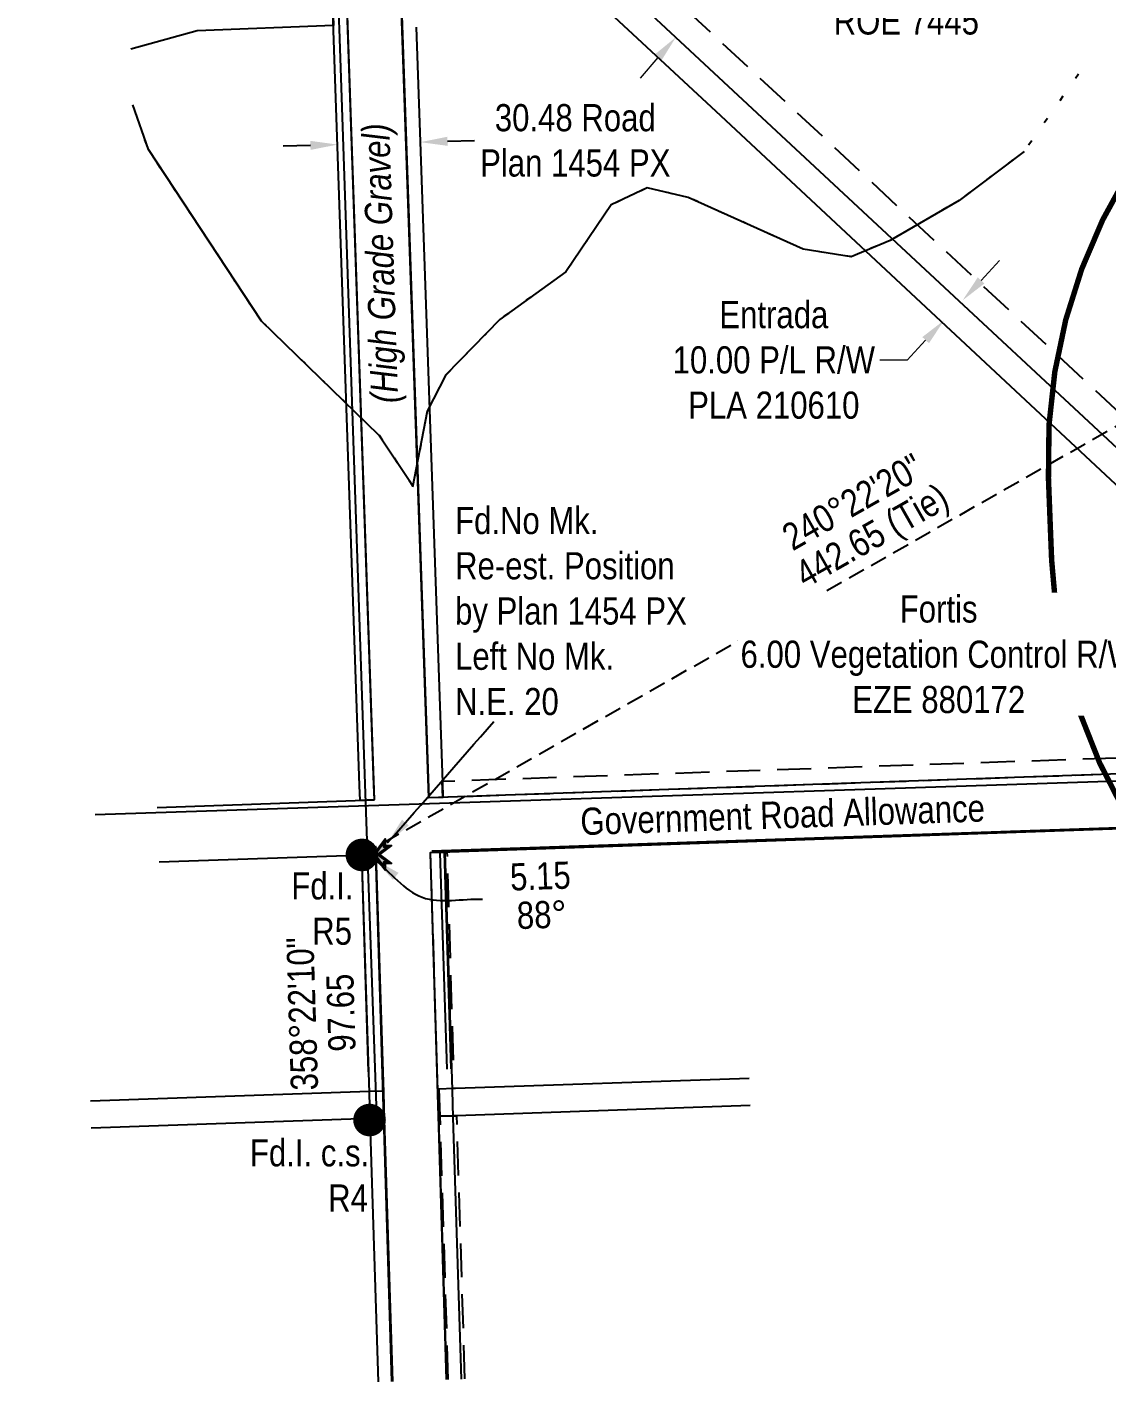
# Model space of a CAD drawing. Extents: x 646312 to 648602, y 5834187 to 5835949.
# Drawn here: x 647548.1 to 647945.5, y 5834187.2 to 5834686 of the extents above; entities that cross this region are included whole.
import ezdxf
from ezdxf.enums import TextEntityAlignment as Align

# ---------------------------------------------------------------- set-up
doc = ezdxf.new("R2010")
doc.units = 0
doc.header["$LTSCALE"] = 5
doc.header["$PDSIZE"] = 0.5
for name, pattern in [('foc-BUFFER', [16.75, 15, -1.75]), ('foc-FLOWLINE', [3.75, 2.5, -1.25]), ('foc-TIELINE', [1.875, 1.25, -0.625]), ('foc-WHEELTRACKS', [2, 0.4, -1.6])]:
    doc.linetypes.add(name, pattern=pattern)
doc.layers.get('Defpoints').update_dxf_attribs({"color": 9})
for name, color, linetype in [('AB_SEC_N83UTMz11', 7, 'Continuous'), ('AS-POWER', 104, 'foc-POWER'), ('AS-TELUS', 224, 'foc-TEL'), ('AUX-BUFFER', 7, 'foc-BUFFER'), ('C-RW', 13, 'Continuous'), ('F-EZE', 190, 'foc-FLOWLINE'), ('F-FLOWLINE', 190, 'foc-FLOWLINE'), ('F-RW', 190, 'Continuous'), ('L-BD', 7, 'Continuous'), ('L-MON', 1, 'Continuous'), ('L-ROAD-T', 7, 'Continuous'), ('L-SEC', 7, 'Continuous'), ('L-TIE', 7, 'foc-TIELINE'), ('L-TITLEDB', 4, 'Continuous'), ('L-TITLEDB-T', 4, 'Continuous'), ('T-CREEK', 160, 'Continuous'), ('T-WATER-P3', 160, 'foc-WHEELTRACKS')]:
    doc.layers.add(name, color=color, linetype=linetype)
for name, color, linetype, lineweight in [('F-EZE-T', 190, 'Continuous', 9), ('F-FLOWLINE-T', 190, 'Continuous', 9), ('F-RW-T', 190, 'Continuous', 9), ('T-TEXT', 48, 'Continuous', 18)]:
    doc.layers.add(name, color=color, linetype=linetype, lineweight=lineweight)
doc.styles.add('80CG', font='ARIALN.TTF', dxfattribs={"height": 10})
doc.styles.add('80L', font='ARIALN.TTF', dxfattribs={"height": 10})
doc.styles.add('80LS', font='ARIALNI.TTF', dxfattribs={"height": 10})
doc.styles.add('foc-LtypeFont', font='ARIALN.TTF', dxfattribs={"height": 7.35})
doc.linetypes.add('foc-POWER', pattern='A,6,-1,["P",foc-LtypeFont,S=0.2,R=0,X=-0.625,Y=-0.75],-1.24,4', length=12.24)
doc.linetypes.add('foc-TEL', pattern='A,2,-1,["T",foc-LtypeFont,S=0.2,R=0,X=-0.425,Y=-0.75],-1.24,8', length=12.24)
doc.linetypes.add('foc-TEL-NOLINE', pattern='A,0,-2,["T",foc-LtypeFont,S=0.2,R=0,X=-0.425,Y=-0.75],-10.24', length=12.24)
doc.linetypes.add('foc-TOPO-flowdirection-NOLINE', pattern='A,0,[">",foc-LtypeFont,S=0.3,R=0,X=0,Y=-0.945],-20,[">",foc-LtypeFont,S=0.3,R=0,X=0,Y=-0.945],0', length=20)
doc.dimstyles.new('Compass 5 000', dxfattribs={"dimscale": 5, "dimtxt": 9, "dimasz": 2, "dimexe": 0.2, "dimexo": 0.0625, "dimgap": 0.5, "dimtad": 0, "dimtih": 1, "dimtoh": 1, "dimzin": 0, "dimdsep": 46, "dimtxsty": '80CG', "dimcen": 0.1, "dimse1": 1, "dimse2": 1, "dimclrd": 256, "dimclrt": 256, "dimaunit": 1, "dimadec": 4, "dimazin": 0, "dimtfac": 0.06, "dimtofl": 0, "dimtmove": 0, "dimatfit": 1, "dimfxl": 0.2, "dimtolj": 1, "dimtzin": 0, "dimlwd": -1, "dimarcsym": 0})

# ---------------------------------------------------------------- blocks, each defined once
blk = doc.blocks.new('*D428')
at = {"layer": 'Defpoints', "color": 0, "transparency": 16777216}
for p in [(648149.8, 5834423.82), (647969.98, 5834417.7), (648150, 5834417.81)]:
    blk.add_point(p, dxfattribs=at)
at = {"layer": 'F-EZE-T', "transparency": 16777216}
for p, q in [((647968.71, 5834455.08), (647958.71, 5834455.08)), ((647969.64, 5834427.69), (647968.71, 5834455.08)), ((647970.53, 5834401.69), (647970.87, 5834391.7))]:
    blk.add_line(p, q, dxfattribs=at)
for points in [[(647971.31, 5834427.75), (647967.97, 5834427.64), (647969.98, 5834417.7)], [(647972.19, 5834401.75), (647968.86, 5834401.63), (647970.18, 5834411.68)]]:
    blk.add_solid(points, dxfattribs=at)
at = {"layer": 'F-EZE-T', "transparency": 16777216, "insert": (647883.55, 5834455.08), "char_height": 10, "attachment_point": 5, "style": '80CG', "bg_fill": 3, "box_fill_scale": 1.1, "bg_fill_color": 256, "bg_fill_true_color": 13158600, "bg_fill_transparency": 0}
blk.add_mtext('\\A1;Fortis\\P6.00 Vegetation Control R/W\\PEZE 880172', dxfattribs=at)
blk = doc.blocks.new('*D431')
at = {"layer": 'Defpoints', "color": 0, "transparency": 16777216}
for p in [(647786.84, 5834682.3), (647913.59, 5834584.52), (647906.96, 5834576.96)]:
    blk.add_point(p, dxfattribs=at)
at = {"layer": 'F-FLOWLINE-T', "transparency": 16777216}
for p, q in [((647800.07, 5834697.39), (647806.66, 5834704.9)), ((647806.66, 5834704.9), (647816.66, 5834704.9)), ((647780.25, 5834674.78), (647773.65, 5834667.26))]:
    blk.add_line(p, q, dxfattribs=at)
for points in [[(647798.82, 5834698.49), (647801.32, 5834696.29), (647793.48, 5834689.87)], [(647778.99, 5834675.88), (647781.5, 5834673.68), (647786.84, 5834682.3)]]:
    blk.add_solid(points, dxfattribs=at)
at = {"layer": 'F-FLOWLINE-T', "transparency": 16777216, "insert": (647871.66, 5834704.9), "char_height": 10, "attachment_point": 5, "style": '80CG'}
blk.add_mtext('\\A1;Entrada\\P10.06 Flow Line R/W\\PROE 7445', dxfattribs=at)
blk = doc.blocks.new('*D433')
at = {"layer": 'Defpoints', "color": 0, "transparency": 16777216}
for p in [(647861.9, 5834613.75), (647855.09, 5834606.41), (647892.39, 5834585.45)]:
    blk.add_point(p, dxfattribs=at)
at = {"layer": 'F-RW-T', "transparency": 16777216}
for p, q in [((647899.19, 5834592.78), (647906, 5834600.11)), ((647878.77, 5834570.78), (647871.97, 5834563.45)), ((647871.97, 5834563.45), (647861.97, 5834563.45))]:
    blk.add_line(p, q, dxfattribs=at)
for points in [[(647897.97, 5834593.91), (647900.42, 5834591.65), (647892.39, 5834585.45)], [(647877.55, 5834571.91), (647880, 5834569.65), (647885.58, 5834578.11)]]:
    blk.add_solid(points, dxfattribs=at)
at = {"layer": 'F-RW-T', "transparency": 16777216, "insert": (647822.89, 5834563.45), "char_height": 10, "attachment_point": 5, "style": '80CG', "bg_fill": 3, "box_fill_scale": 1.1, "bg_fill_color": 256, "bg_fill_true_color": 13158600, "bg_fill_transparency": 0}
blk.add_mtext('\\A1;Entrada\\P10.00 P/L R/W\\PPLA 210610', dxfattribs=at)
blk = doc.blocks.new('*D434')
at = {"layer": 'Defpoints', "color": 0, "transparency": 16777216}
for p in [(647692.77, 5834643.68), (647662.46, 5834638.53), (647692.9, 5834639.44)]:
    blk.add_point(p, dxfattribs=at)
at = {"layer": 'L-TITLEDB-T', "transparency": 16777216}
for p, q in [((647652.33, 5834642.48), (647642.34, 5834642.18)), ((647702.77, 5834643.98), (647712.77, 5834644.28))]:
    blk.add_line(p, q, dxfattribs=at)
for points in [[(647702.72, 5834645.65), (647702.82, 5834642.31), (647692.77, 5834643.68)], [(647652.28, 5834644.15), (647652.38, 5834640.82), (647662.33, 5834642.78)]]:
    blk.add_solid(points, dxfattribs=at)
at = {"layer": 'L-TITLEDB-T', "transparency": 16777216, "insert": (647749.82, 5834644.28), "char_height": 10, "attachment_point": 5, "style": '80CG', "bg_fill": 3, "box_fill_scale": 1.1, "bg_fill_color": 256, "bg_fill_true_color": 13158600, "bg_fill_transparency": 0}
blk.add_mtext('\\A1;30.48 Road\\PPlan 1454 PX', dxfattribs=at)
blk = doc.blocks.new('fdia')
at = {"color": 255, "const_width": 1}
blk.add_lwpolyline([(-0.5, 0, 1), (0.5, 0, 1)], format="xyb", close=True, dxfattribs=at)
blk = doc.blocks.new('Fdiaa')
blk.add_blockref('fdia', (0, 0))
blk = doc.blocks.new('fdib')
at = {"color": 1, "const_width": 1.6}
blk.add_lwpolyline([(-0.4, 0, 1), (0.4, 0, 1)], format="xyb", close=True, dxfattribs=at)
at = {"color": 1}
blk.add_circle((0, 0), 0.8, dxfattribs=at)
blk = doc.blocks.new('Fdibb')
blk.add_blockref('fdib', (0, 0))
blk = doc.blocks.new('fdicc')
for name in ['Fdibb', 'Fdiaa']:
    blk.add_blockref(name, (0, 0))
blk = doc.blocks.new('FDI')
blk.add_blockref('fdicc', (0, 0))
blk = doc.blocks.new('TEMP')
h = blk.add_hatch(color=255)
h.dxf.hatch_style = 1
h.paths.add_polyline_path([(0, 0.251), (-0.666, 1.152), (-0.666, 0.666), (-1.152, 0.666), (-0.251, 0), (-1.152, -0.666), (-0.666, -0.666), (-0.666, -1.152), (0, -0.251), (0.666, -1.152), (0.666, -0.666), (1.152, -0.666), (0.251, 0), (1.152, 0.666), (0.666, 0.666), (0.666, 1.152)])
h.paths.add_polyline_path([(0.566, 0.849), (0.566, 0.566), (0.849, 0.566), (0.083, 0), (0.849, -0.566), (0.566, -0.566), (0.566, -0.849), (0, -0.083), (-0.566, -0.849), (-0.566, -0.566), (-0.849, -0.566), (-0.083, 0), (-0.849, 0.566), (-0.566, 0.566), (-0.566, 0.849), (0, 0.083)], flags=16)
h = blk.add_hatch(color=1)
h.dxf.hatch_style = 1
h.paths.add_polyline_path([(0, 0.083), (-0.566, 0.849), (-0.566, 0.566), (-0.849, 0.566), (-0.083, 0), (-0.849, -0.566), (-0.566, -0.566), (-0.566, -0.849), (0, -0.083), (0.566, -0.849), (0.566, -0.566), (0.849, -0.566), (0.083, 0), (0.849, 0.566), (0.566, 0.566), (0.566, 0.849)])
at = {"color": 1}
for p, q in [((-0.083, 0), (0.083, 0)), ((0, 0.083), (0, -0.083))]:
    blk.add_line(p, q, dxfattribs=at)
at = {"color": 255, "flags": 128}
blk.add_lwpolyline([(-0.251, 0), (-1.152, 0.666), (-0.666, 0.666), (-0.666, 1.152), (0, 0.251), (0.666, 1.152), (0.666, 0.666), (1.152, 0.666), (0.251, 0), (1.152, -0.666), (0.666, -0.666), (0.666, -1.152), (0, -0.251), (-0.666, -1.152), (-0.666, -0.666), (-1.152, -0.666)], close=True, dxfattribs=at)
at = {"color": 1, "flags": 128}
blk.add_lwpolyline([(-0.083, 0), (-0.849, 0.566), (-0.566, 0.566), (-0.566, 0.849), (0, 0.083), (0.566, 0.849), (0.566, 0.566), (0.849, 0.566), (0.083, 0), (0.849, -0.566), (0.566, -0.566), (0.566, -0.849), (0, -0.083), (-0.566, -0.849), (-0.566, -0.566), (-0.849, -0.566)], close=True, dxfattribs=at)

msp = doc.modelspace()

# ---------------------------------------------------------------- linework, layer by layer
at = {"layer": 'AB_SEC_N83UTMz11'}
msp.add_line((647697.014, 5834382.743), (648099.426, 5834396.447), dxfattribs=at)
at = {"layer": 'AS-POWER', "flags": 128}
for points in [[(647573.168, 5834396.122), (648087.531, 5834413.135), (648166.283, 5834415.583), (648258.858, 5834417.444)], [(647702.663, 5834302.408), (647700.051, 5834382.093)], [(647702.663, 5834302.408), (647700.051, 5834382.093)]]:
    msp.add_lwpolyline(points, dxfattribs=at)
at = {"layer": 'AS-TELUS', "linetype": 'foc-TEL-NOLINE', "flags": 128}
msp.add_lwpolyline([(647678.882, 5834301.582), (647676.453, 5834381.435)], dxfattribs=at)
msp.add_lwpolyline([(647678.882, 5834301.582), (647676.453, 5834381.435)], dxfattribs=at)
at = {"layer": 'AUX-BUFFER', "color": 251, "linetype": 'foc-BUFFER', "const_width": 2, "flags": 128}
msp.add_lwpolyline([(647925.147, 5834489.759), (647924.553, 5834504.756, -0.0003073), (647924.543, 5834505.001), (647923.968, 5834519.984, -0.4139962), (648116.003, 5834727.501), (648155.957, 5834729.064, -0.414096), (648363.619, 5834537.115), (648364.211, 5834522.136, -0.3126582), (648241.916, 5834329.884), (648202.539, 5834313.32, -0.5235985)], format="xyb", close=True, dxfattribs=at)
at = {"layer": 'C-RW'}
for points in [[(647814.173, 5834288.993), (647706.061, 5834285.262), (647705.244, 5834285.234), (647700.061, 5834285.056), (647699.746, 5834295.151), (647704.968, 5834295.331), (647705.747, 5834295.357), (647813.857, 5834299.081)], [(647571.389, 5834290.788), (647674.03, 5834294.25), (647679.162, 5834294.423), (647679.476, 5834284.369), (647674.351, 5834284.196), (647571.649, 5834280.724)]]:
    msp.add_lwpolyline(points, dxfattribs=at)
at = {"layer": 'F-EZE', "flags": 128}
msp.add_lwpolyline([(648058.989, 5834414.837), (647701.074, 5834402.412), (647700.867, 5834408.414), (648052.768, 5834420.644), (648058.989, 5834414.837)], close=True, dxfattribs=at)
for points in [[(647698.982, 5834302.28), (647696.553, 5834382.132), (647701.783, 5834382.306), (647702.554, 5834382.332), (647704.983, 5834302.488)], [(647698.982, 5834302.28), (647696.553, 5834382.132), (647701.783, 5834382.306), (647702.554, 5834382.332), (647704.983, 5834302.488)], [(647703.084, 5834188.143), (647700.061, 5834285.056), (647705.244, 5834285.234), (647706.061, 5834285.262), (647709.084, 5834188.351)]]:
    msp.add_lwpolyline(points, dxfattribs=at)
at = {"layer": 'F-FLOWLINE', "flags": 128}
msp.add_lwpolyline([(648087.742, 5834415.835), (648074.547, 5834428.089), (647761.708, 5834719.456, 0.0007995), (647761.684, 5834719.478), (647684.266, 5834791.122)], format="xyb", dxfattribs=at)
at = {"layer": 'F-RW'}
for points in [[(647686.121, 5834775.702), (647743.78, 5834722.376), (647754.854, 5834712.097), (648067.802, 5834420.628), (648073.814, 5834415.352), (648058.989, 5834414.837), (647801.717, 5834654.95), (647748.88, 5834703.993), (647737.807, 5834714.271), (647687.525, 5834760.817)], [(647585.76, 5834693.381), (647608.269, 5834699.634), (647660.31, 5834701.486), (647660.788, 5834686.608), (647610.64, 5834684.659), (647586.293, 5834677.903)]]:
    msp.add_lwpolyline(points, dxfattribs=at)
at = {"layer": 'L-SEC'}
for p, q in [((647648.093, 5835203.817), (647675.76, 5834401.534)), ((647668.193, 5835204.51), (647695.859, 5834402.232)), ((647595.919, 5834398.765), (647675.756, 5834401.537)), ((647596.613, 5834378.663), (647676.453, 5834381.435)), ((647678.882, 5834301.582), (647676.453, 5834381.435)), ((647678.882, 5834301.582), (647676.453, 5834381.435)), ((647682.355, 5834187.423), (647676.453, 5834381.435)), ((647698.982, 5834302.28), (647696.553, 5834382.132)), ((647698.982, 5834302.28), (647696.553, 5834382.132)), ((647698.982, 5834302.28), (647696.553, 5834382.132)), ((647702.454, 5834188.121), (647696.553, 5834382.132))]:
    msp.add_line(p, q, dxfattribs=at)
for points in [[(648501.101, 5834430.185), (648098.717, 5834416.216), (647695.859, 5834402.232)], [(647696.553, 5834382.132), (648099.384, 5834396.116), (648500.691, 5834410.047)]]:
    msp.add_lwpolyline(points, dxfattribs=at)
at = {"layer": 'L-TIE'}
msp.add_line((647671.278, 5834381.255), (648055.94, 5834600.021), dxfattribs=at)
at = {"layer": 'L-TITLEDB'}
for p, q in [((647673.71, 5834301.402), (647671.278, 5834381.255)), ((647673.71, 5834301.402), (647671.278, 5834381.255)), ((647704.163, 5834302.46), (647701.735, 5834382.182)), ((647704.163, 5834302.46), (647701.735, 5834382.182))]:
    msp.add_line(p, q, dxfattribs=at)
for points in [[(647658.355, 5834906.256), (647675.573, 5834406.951), (647675.76, 5834401.534), (647670.587, 5834401.357), (647670.402, 5834406.764), (647660.868, 5834684.746), (647660.358, 5834699.623)], [(647691.287, 5834686.035), (647700.886, 5834407.869), (647701.074, 5834402.412), (647695.859, 5834402.232), (647681.737, 5834811.75)], [(647677.366, 5834187.25), (647674.37, 5834283.592), (647674.049, 5834293.646), (647671.256, 5834381.261), (647676.448, 5834381.438), (647679.181, 5834293.819), (647679.494, 5834283.765), (647682.499, 5834187.428)], [(647702.599, 5834188.126), (647699.595, 5834284.435), (647699.28, 5834294.53), (647696.547, 5834382.122), (647701.777, 5834382.299), (647704.502, 5834294.711), (647704.778, 5834284.614), (647707.786, 5834188.306)]]:
    msp.add_lwpolyline(points, dxfattribs=at)
at = {"layer": 'T-CREEK', "linetype": 'foc-TOPO-flowdirection-NOLINE', "flags": 128}
for points in [[(647689.886, 5834517.305), (647677.562, 5834535.846), (647634.319, 5834577.803), (647592.676, 5834640.956), (647587.001, 5834657.37)], [(647915.055, 5834640.272), (647891.099, 5834622.171), (647865.655, 5834607.453), (647851.345, 5834601.51), (647833.654, 5834604.285), (647791.353, 5834623.348), (647776.266, 5834626.812), (647763.071, 5834620.622), (647746.33, 5834595.947), (647722.036, 5834578.364), (647702.231, 5834557.966), (647695.277, 5834544.664), (647689.963, 5834516.646)]]:
    msp.add_lwpolyline(points, dxfattribs=at)
at = {"layer": 'T-WATER-P3', "flags": 128}
for points in [[(647935.053, 5834668.757), (647915.055, 5834640.272), (647891.099, 5834622.171), (647865.655, 5834607.453), (647851.345, 5834601.51), (647833.654, 5834604.285), (647791.353, 5834623.348), (647776.266, 5834626.812), (647763.071, 5834620.622), (647746.33, 5834595.947), (647722.036, 5834578.364), (647702.231, 5834557.966), (647695.277, 5834544.664), (647689.963, 5834516.646)], [(647689.886, 5834517.305), (647677.562, 5834535.846), (647634.319, 5834577.803), (647592.676, 5834640.956), (647587.001, 5834657.37)]]:
    msp.add_lwpolyline(points, dxfattribs=at)

# ---------------------------------------------------------------- block references
at = {"layer": 'L-MON'}
for p, xscale, yscale, zscale in [((647671.278, 5834381.255), 4.999999999999952, 4.999999999999952, 4.999999999999952), ((647671.304, 5834381.247), 5.000000000000003, 5.000000000000003, 5.000000000000003), ((647674.094, 5834283.655), 5.000000000000029, 5.000000000000029, 5.000000000000029)]:
    msp.add_blockref('FDI', p, dxfattribs=dict(at, xscale=xscale, yscale=yscale, zscale=zscale))
at = {"layer": 'L-MON', "color": 5, "xscale": 4.998526650000001, "yscale": 4.998526650000001, "zscale": 4.998526650000001}
msp.add_blockref('TEMP', (647676.454, 5834381.426), dxfattribs=at)

# ---------------------------------------------------------------- texts
at = {"layer": 'L-BD', "style": '80L'}
for s, height, rotation, p in [('240°22\'20"', 9.9971, 29.62787, (647851.871, 5834511.277)), ('442.65 (Tie)', 9.99705, 29.62787, (647858.914, 5834498.893)), ('5.15', 9.9971, 1.98876, (647736.964, 5834373.508)), ('88°', 9.9971, 1.98876, (647737.458, 5834359.271))]:
    msp.add_text(s, height=height, rotation=rotation, dxfattribs=at).set_placement(p, align=Align.MIDDLE_CENTER)
for s, p in [('358°22\'10"', (647649.306, 5834322.736)), ('97.65', (647663.545, 5834323.17))]:
    msp.add_text(s, height=9.9971, rotation=91.7442, dxfattribs=at).set_placement(p, align=Align.MIDDLE)
at = {"layer": 'L-MON', "attachment_point": 1, "style": '80L'}
for s, width, gutter_width, insert, char_height in [('Fd.No Mk.\\PRe-est. Position\\Pby Plan 1454 PX\\PLeft No Mk.\\PN.E. 20', 90.28212, 50, (647705.574, 5834509.384), 9.99424), ('\\pi-10.449;Fd.I.\\P\\pi-2.7497;R5', 10.52753, 50, (647655.751, 5834374.87), 9.99712), ('\\pi12.057;Fd.I. c.s.\\P\\pi40.855;R4', 54.04312, 49.985, (647618.008, 5834276.609), 9.99712)]:
    msp.add_mtext_dynamic_manual_height_columns(s, width=width, gutter_width=gutter_width, heights=[0], dxfattribs=dict(at, insert=insert, char_height=char_height))
at = {"layer": 'L-ROAD-T', "style": '80L'}
msp.add_text('Government Road Allowance', height=9.99707, rotation=1.95052, dxfattribs=at).set_placement((647826.116, 5834396.066), align=Align.MIDDLE_CENTER)

# ---------------------------------------------------------------- dimensions: what is measured, and where the dimension line sits
at = {"layer": 'F-FLOWLINE-T'}
dim = msp.add_linear_dim(base=(647786.84, 5834682.3), p1=(647913.593, 5834584.524), p2=(647906.956, 5834576.956), angle=228.74866, text='Entrada\\P10.06 Flow Line R/W\\PROE 7445', dimstyle='Compass 5 000', dxfattribs=at)
dim.commit()
dim.dimension.update_dxf_attribs({"geometry": '*D431', "text_midpoint": (647871.664, 5834704.904), "dimtype": 161})

# ---------------------------------------------------------------- leaders
at = {"layer": 'L-MON', "path_type": 1}
msp.add_leader([(647680.718, 5834385.662), (647719.846, 5834430.369)], dimstyle='Compass 5 000', override={"dimgap": 0.5, "dimtad": 0}, dxfattribs=at)
at = {"layer": 'L-MON', "color": 5, "path_type": 1}
msp.add_leader([(647675.901, 5834379.598), (647693.486, 5834365.666), (647715.609, 5834365.018)], dimstyle='Compass 5 000', override={"dimgap": 0.5, "dimtad": 0}, dxfattribs=at)

# ---------------------------------------------------------------- next in the draw order: dimensions: what is measured, and where the dimension line sits
at = {"layer": 'F-EZE-T'}
dim = msp.add_linear_dim(base=(647969.98, 5834417.7), p1=(648150.001, 5834417.807), p2=(648149.796, 5834423.823), angle=91.95044, text='Fortis\\P6.00 Vegetation Control R/W\\PEZE 880172', dimstyle='Compass 5 000', override={"dimtfill": 1}, dxfattribs=at)
dim.commit()
dim.dimension.update_dxf_attribs({"geometry": '*D428', "text_midpoint": (647883.55, 5834455.079), "dimtype": 161})
at = {"layer": 'F-RW-T'}
dim = msp.add_linear_dim(base=(647892.392, 5834585.45), p1=(647855.089, 5834606.408), p2=(647861.904, 5834613.749), angle=47.13235, text='Entrada\\P10.00 P/L R/W\\PPLA 210610', dimstyle='Compass 5 000', override={"dimtfill": 1}, dxfattribs=at)
dim.commit()
dim.dimension.update_dxf_attribs({"geometry": '*D433', "text_midpoint": (647822.886, 5834563.45), "dimtype": 161})

# ---------------------------------------------------------------- next in the draw order: dimensions: what is measured, and where the dimension line sits
at = {"layer": 'L-TITLEDB-T'}
dim = msp.add_linear_dim(base=(647692.774, 5834643.683), p1=(647662.456, 5834638.531), p2=(647692.901, 5834639.436), angle=1.70225, text='30.48 Road\\PPlan 1454 PX', dimstyle='Compass 5 000', override={"dimtfill": 1}, dxfattribs=at)
dim.commit()
dim.dimension.update_dxf_attribs({"geometry": '*D434', "text_midpoint": (647749.822, 5834644.277), "dimtype": 161})

# ---------------------------------------------------------------- next in the draw order: linework, layer by layer
at = {"layer": 'AS-TELUS', "flags": 128}
msp.add_lwpolyline([(647548.056, 5835194.871), (647611.684, 5834967.947), (647614.446, 5834958.098), (647640.481, 5834865.255, -0.0006525), (647640.482, 5834865.25), (647641.759, 5834860.651, -0.0021579), (647641.763, 5834860.634), (647643, 5834856.025, -0.0020865), (647643.005, 5834856.009), (647644.203, 5834851.389, -0.0021598), (647644.207, 5834851.373), (647645.366, 5834846.743, -0.0021194), (647645.37, 5834846.726), (647646.489, 5834842.087, -0.002154), (647646.493, 5834842.07), (647647.572, 5834837.421, -0.0020917), (647647.575, 5834837.405), (647648.616, 5834832.747, -0.0021696), (647648.619, 5834832.73), (647649.619, 5834828.063, -0.0021108), (647649.622, 5834828.047), (647650.583, 5834823.372, -0.0021274), (647650.586, 5834823.355), (647651.506, 5834818.673, -0.002139), (647651.51, 5834818.656), (647652.39, 5834813.965, -0.0021061), (647652.393, 5834813.949), (647653.234, 5834809.25, -0.0021675), (647653.237, 5834809.233), (647654.037, 5834804.528, -0.0021259), (647654.04, 5834804.511), (647654.8, 5834799.799, -0.0020875), (647654.802, 5834799.783), (647655.523, 5834795.065, -0.0021738), (647655.525, 5834795.048), (647656.205, 5834790.324, -0.0020884), (647656.207, 5834790.308), (647656.847, 5834785.578, -0.001922), (647656.849, 5834785.563), (647657.276, 5834782.22, -0.0017703), (647657.277, 5834782.206), (647657.722, 5834778.509, -0.0008172), (647657.723, 5834778.502), (647658.008, 5834776.067, -0.0013142), (647658.009, 5834776.056), (647658.151, 5834774.792, -0.0006981), (647658.151, 5834774.787), (647658.548, 5834771.141, -0.0019904), (647658.55, 5834771.125), (647658.929, 5834767.365, -0.0004321), (647658.929, 5834767.361), (647659.011, 5834766.54, -0.0017286), (647659.012, 5834766.526), (647659.449, 5834761.774, -0.0021542), (647659.451, 5834761.757), (647659.848, 5834757.001, -0.0021053), (647659.849, 5834756.984), (647660.206, 5834752.225, -0.0021264), (647660.207, 5834752.208), (647660.523, 5834747.446, -0.0021534), (647660.524, 5834747.429), (647660.799, 5834742.664, -0.0021039), (647660.8, 5834742.647), (647661.035, 5834737.881, -0.0021526), (647661.036, 5834737.863), (647661.23, 5834733.095, -0.0015785), (647661.23, 5834733.082), (647662.357, 5834700.289), (647662.868, 5834685.413), (647672.417, 5834407.431), (647676.725, 5834281.994)], format="xyb", dxfattribs=at)
msp.add_lwpolyline([(647548.056, 5835194.871), (647611.684, 5834967.947), (647614.446, 5834958.098), (647640.481, 5834865.255, -0.0006525), (647640.482, 5834865.25), (647641.759, 5834860.651, -0.0021579), (647641.763, 5834860.634), (647643, 5834856.025, -0.0020865), (647643.005, 5834856.009), (647644.203, 5834851.389, -0.0021598), (647644.207, 5834851.373), (647645.366, 5834846.743, -0.0021194), (647645.37, 5834846.726), (647646.489, 5834842.087, -0.002154), (647646.493, 5834842.07), (647647.572, 5834837.421, -0.0020917), (647647.575, 5834837.405), (647648.616, 5834832.747, -0.0021696), (647648.619, 5834832.73), (647649.619, 5834828.063, -0.0021108), (647649.622, 5834828.047), (647650.583, 5834823.372, -0.0021274), (647650.586, 5834823.355), (647651.506, 5834818.673, -0.002139), (647651.51, 5834818.656), (647652.39, 5834813.965, -0.0021061), (647652.393, 5834813.949), (647653.234, 5834809.25, -0.0021675), (647653.237, 5834809.233), (647654.037, 5834804.528, -0.0021259), (647654.04, 5834804.511), (647654.8, 5834799.799, -0.0020875), (647654.802, 5834799.783), (647655.523, 5834795.065, -0.0021738), (647655.525, 5834795.048), (647656.205, 5834790.324, -0.0020884), (647656.207, 5834790.308), (647656.847, 5834785.578, -0.001922), (647656.849, 5834785.563), (647657.276, 5834782.22, -0.0017703), (647657.277, 5834782.206), (647657.722, 5834778.509, -0.0008172), (647657.723, 5834778.502), (647658.008, 5834776.067, -0.0013142), (647658.009, 5834776.056), (647658.151, 5834774.792, -0.0006981), (647658.151, 5834774.787), (647658.548, 5834771.141, -0.0019904), (647658.55, 5834771.125), (647658.929, 5834767.365, -0.0004321), (647658.929, 5834767.361), (647659.011, 5834766.54, -0.0017286), (647659.012, 5834766.526), (647659.449, 5834761.774, -0.0021542), (647659.451, 5834761.757), (647659.848, 5834757.001, -0.0021053), (647659.849, 5834756.984), (647660.206, 5834752.225, -0.0021264), (647660.207, 5834752.208), (647660.523, 5834747.446, -0.0021534), (647660.524, 5834747.429), (647660.799, 5834742.664, -0.0021039), (647660.8, 5834742.647), (647661.035, 5834737.881, -0.0021526), (647661.036, 5834737.863), (647661.23, 5834733.095, -0.0015785), (647661.23, 5834733.082), (647662.357, 5834700.289), (647662.868, 5834685.413), (647672.417, 5834407.431), (647676.725, 5834281.994)], format="xyb", dxfattribs=at)

# ---------------------------------------------------------------- next in the draw order: texts
at = {"layer": 'T-TEXT', "style": '80LS'}
msp.add_text('(High Grade Gravel)', height=9.99712, rotation=91.84968, dxfattribs=at).set_placement((647677.995, 5834599.079), align=Align.MIDDLE_CENTER)

doc.saveas('drawing.dxf')
